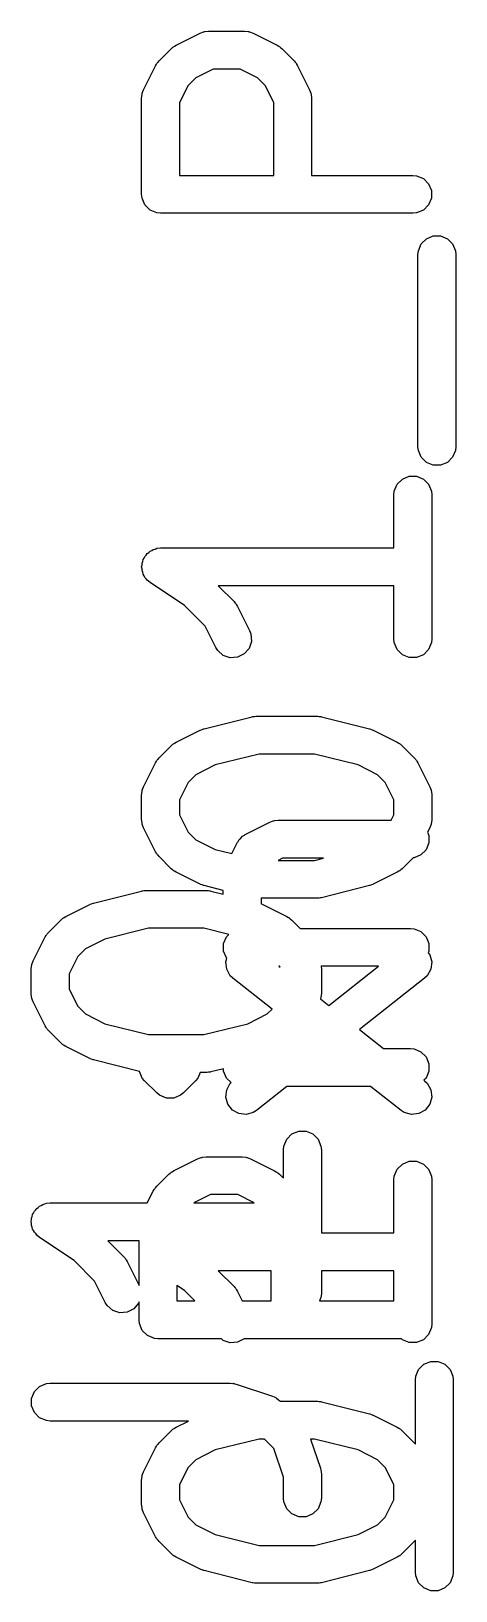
# Model space of a CAD drawing. Header units: millimetres. Extents: x 73 to 176, y -160 to -92.
# Drawn here: x 154.92 to 156.61, y -105.37 to -99.19 of the extents above; entities that cross this region are included whole.
import ezdxf

# ---------------------------------------------------------------- set-up
doc = ezdxf.new("R2010")
doc.units = ezdxf.units.MM
doc.layers.add('F.Fab', color=9, linetype='CONTINUOUS', true_color=0xafafaf)

msp = doc.modelspace()

# ---------------------------------------------------------------- linework, layer by layer
at = {"layer": 'F.Fab', "linetype": 'CONTINUOUS'}
for p, q in [((155.612886, -99.188821), (155.627518, -99.18738)), ((155.627518, -99.18738), (155.770375, -99.18738)), ((155.770375, -99.18738), (155.785007, -99.188821)), ((155.486296, -99.250749), (155.488555, -99.249327)), ((155.488555, -99.249327), (155.490612, -99.247639)), ((155.490612, -99.247639), (155.492439, -99.246881)), ((155.492439, -99.246881), (155.498739, -99.242917)), ((155.498739, -99.242917), (155.593977, -99.195298)), ((155.593977, -99.195298), (155.607708, -99.190043)), ((155.607708, -99.190043), (155.610397, -99.189851)), ((155.610397, -99.189851), (155.612886, -99.188821)), ((155.785007, -99.188821), (155.787496, -99.189852)), ((155.787496, -99.189852), (155.790184, -99.190043)), ((155.790184, -99.190043), (155.803916, -99.195298)), ((155.803916, -99.195298), (155.899154, -99.242917)), ((155.899154, -99.242917), (155.905453, -99.246881)), ((155.905453, -99.246881), (155.907281, -99.247639)), ((155.907281, -99.247639), (155.909337, -99.249327)), ((155.909337, -99.249327), (155.911597, -99.250749)), ((155.423989, -99.313893), (155.425411, -99.311634)), ((155.425411, -99.311634), (155.426909, -99.310334)), ((155.426909, -99.310334), (155.431628, -99.304585)), ((155.431628, -99.304585), (155.479247, -99.256966)), ((155.479247, -99.256966), (155.484996, -99.252247)), ((155.484996, -99.252247), (155.486296, -99.250749)), ((155.911597, -99.250749), (155.912896, -99.252247)), ((155.912896, -99.252247), (155.918646, -99.256966)), ((155.918646, -99.256966), (155.966265, -99.304585)), ((155.966265, -99.304585), (155.970983, -99.310334)), ((155.970983, -99.310334), (155.972482, -99.311634)), ((155.972482, -99.311634), (155.973903, -99.313893)), ((155.36996, -99.419315), (155.417579, -99.324077)), ((155.417579, -99.324077), (155.421543, -99.317777)), ((155.421543, -99.317777), (155.422301, -99.31595)), ((155.422301, -99.31595), (155.423989, -99.313893)), ((155.576707, -99.371638), (155.5463, -99.402045)), ((155.645223, -99.33738), (155.576707, -99.371638)), ((155.75267, -99.33738), (155.645223, -99.33738)), ((155.821186, -99.371638), (155.75267, -99.33738)), ((155.851593, -99.402045), (155.821186, -99.371638)), ((155.973903, -99.313893), (155.975592, -99.31595)), ((155.975592, -99.31595), (155.976349, -99.317777)), ((155.976349, -99.317777), (155.980314, -99.324077)), ((155.980314, -99.324077), (156.027933, -99.419315)), ((155.363483, -99.438224), (155.364514, -99.435734)), ((155.364514, -99.435734), (155.364705, -99.433047)), ((155.364705, -99.433047), (155.36996, -99.419315)), ((155.5463, -99.402045), (155.512042, -99.470561)), ((155.885851, -99.470561), (155.851593, -99.402045)), ((156.027933, -99.419315), (156.033188, -99.433046)), ((156.033188, -99.433046), (156.033379, -99.435735)), ((156.033379, -99.435735), (156.03441, -99.438224)), ((155.362042, -99.452856), (155.363483, -99.438224)), ((155.362042, -99.833808), (155.362042, -99.452856)), ((155.512042, -99.470561), (155.512042, -99.758808)), ((155.885851, -99.758808), (155.885851, -99.470561)), ((156.03441, -99.438224), (156.035851, -99.452856)), ((156.035851, -99.452856), (156.035851, -99.758808)), ((155.512042, -99.758808), (155.885851, -99.758808)), ((156.035851, -99.758808), (156.437042, -99.758808)), ((156.437042, -99.758808), (156.451674, -99.760249)), ((156.451674, -99.760249), (156.47871, -99.771448)), ((156.47871, -99.771448), (156.499402, -99.79214)), ((156.499402, -99.79214), (156.510601, -99.819176)), ((155.363483, -99.84844), (155.362042, -99.833808)), ((155.374682, -99.875476), (155.363483, -99.84844)), ((156.510601, -99.84844), (156.499402, -99.875476)), ((156.510601, -99.819176), (156.510601, -99.84844)), ((155.395374, -99.896168), (155.374682, -99.875476)), ((155.42241, -99.907367), (155.395374, -99.896168)), ((155.437042, -99.908808), (155.42241, -99.907367)), ((156.437042, -99.908808), (155.437042, -99.908808)), ((156.451674, -99.907367), (156.437042, -99.908808)), ((156.47871, -99.896168), (156.451674, -99.907367)), ((156.499402, -99.875476), (156.47871, -99.896168)), ((156.458721, -100.057272), (156.46992, -100.030236)), ((156.46992, -100.030236), (156.490612, -100.009544)), ((156.490612, -100.009544), (156.517648, -99.998345)), ((156.517648, -99.998345), (156.546912, -99.998345)), ((156.546912, -99.998345), (156.573948, -100.009544)), ((156.573948, -100.009544), (156.59464, -100.030236)), ((156.59464, -100.030236), (156.605839, -100.057272)), ((156.45728, -100.071904), (156.458721, -100.057272)), ((156.45728, -100.833809), (156.45728, -100.071904)), ((156.605839, -100.057272), (156.60728, -100.071904)), ((156.60728, -100.071904), (156.60728, -100.833809)), ((156.458721, -100.848441), (156.45728, -100.833809)), ((156.46992, -100.875477), (156.458721, -100.848441)), ((156.605839, -100.848441), (156.59464, -100.875477)), ((156.60728, -100.833809), (156.605839, -100.848441)), ((156.490612, -100.896169), (156.46992, -100.875477)), ((156.517648, -100.907368), (156.490612, -100.896169)), ((156.546912, -100.907368), (156.517648, -100.907368)), ((156.573948, -100.896169), (156.546912, -100.907368)), ((156.59464, -100.875477), (156.573948, -100.896169)), ((156.374682, -100.982617), (156.395374, -100.961925)), ((156.395374, -100.961925), (156.42241, -100.950726)), ((156.42241, -100.950726), (156.451674, -100.950726)), ((156.451674, -100.950726), (156.47871, -100.961925)), ((156.47871, -100.961925), (156.499402, -100.982617)), ((156.362042, -101.024285), (156.363483, -101.009653)), ((156.362042, -101.234999), (156.362042, -101.024285)), ((156.363483, -101.009653), (156.374682, -100.982617)), ((156.499402, -100.982617), (156.510601, -101.009653)), ((156.510601, -101.009653), (156.512042, -101.024285)), ((156.512042, -101.024285), (156.512042, -101.595713)), ((155.363483, -101.295367), (155.366295, -101.288578)), ((155.366295, -101.288578), (155.367721, -101.28137)), ((155.367721, -101.28137), (155.37184, -101.275191)), ((155.37184, -101.275191), (155.374682, -101.268331)), ((155.374682, -101.268331), (155.379877, -101.263135)), ((155.379877, -101.263135), (155.383954, -101.257021)), ((155.383954, -101.257021), (155.390123, -101.252889)), ((155.390123, -101.252889), (155.395374, -101.247639)), ((155.395374, -101.247639), (155.402163, -101.244826)), ((155.402163, -101.244826), (155.408269, -101.240738)), ((155.408269, -101.240738), (155.415549, -101.239281)), ((155.415549, -101.239281), (155.42241, -101.23644)), ((155.42241, -101.23644), (155.436886, -101.235014)), ((155.436886, -101.235014), (155.436963, -101.234999)), ((155.436963, -101.234999), (155.436989, -101.235004)), ((155.436989, -101.235004), (155.437042, -101.234999)), ((155.437042, -101.234999), (156.362042, -101.234999)), ((155.362042, -101.310078), (155.363483, -101.302793)), ((155.363483, -101.317282), (155.362042, -101.310078)), ((155.363483, -101.302793), (155.363483, -101.295367)), ((155.363483, -101.324631), (155.363483, -101.317282)), ((155.366324, -101.331491), (155.363483, -101.324631)), ((155.367781, -101.338772), (155.366324, -101.331491)), ((155.371869, -101.344877), (155.367781, -101.338772)), ((155.374682, -101.351667), (155.371869, -101.344877)), ((155.379932, -101.356917), (155.374682, -101.351667)), ((155.384064, -101.363087), (155.379932, -101.356917)), ((155.395322, -101.372307), (155.384064, -101.363087)), ((155.395374, -101.372359), (155.395322, -101.372307)), ((155.395396, -101.372368), (155.395374, -101.372359)), ((155.395439, -101.372403), (155.395396, -101.372368)), ((155.532117, -101.463521), (155.395439, -101.372403)), ((156.362042, -101.384999), (155.665727, -101.384999)), ((155.665727, -101.384999), (155.72817, -101.447442)), ((156.362042, -101.595713), (156.362042, -101.384999)), ((155.613498, -101.544902), (155.532117, -101.463521)), ((155.72817, -101.447442), (155.73289, -101.453192)), ((155.73289, -101.453192), (155.734387, -101.454491)), ((155.734387, -101.454491), (155.735806, -101.456745)), ((155.735806, -101.456745), (155.737498, -101.458807)), ((155.737498, -101.458807), (155.738256, -101.460639)), ((155.738256, -101.460639), (155.742219, -101.466934)), ((155.742219, -101.466934), (155.789838, -101.562172)), ((155.655674, -101.629254), (155.613498, -101.544902)), ((155.789838, -101.562172), (155.795093, -101.575903)), ((155.795093, -101.575903), (155.797167, -101.605093)), ((156.363483, -101.610345), (156.362042, -101.595713)), ((156.512042, -101.595713), (156.510601, -101.610345)), ((155.663506, -101.641697), (155.655674, -101.629254)), ((155.685614, -101.66087), (155.663506, -101.641697)), ((155.76874, -101.654962), (155.742565, -101.66805)), ((155.787913, -101.632855), (155.76874, -101.654962)), ((155.797167, -101.605093), (155.787913, -101.632855)), ((156.374682, -101.637381), (156.363483, -101.610345)), ((156.395374, -101.658073), (156.374682, -101.637381)), ((156.42241, -101.669272), (156.395374, -101.658073)), ((156.47871, -101.658073), (156.451674, -101.669272)), ((156.499402, -101.637381), (156.47871, -101.658073)), ((156.510601, -101.610345), (156.499402, -101.637381)), ((155.713375, -101.670124), (155.685614, -101.66087)), ((155.742565, -101.66805), (155.713375, -101.670124)), ((156.451674, -101.669272), (156.42241, -101.669272)), ((155.609328, -101.951524), (155.799804, -101.903905)), ((155.799804, -101.903905), (155.80234, -101.903529)), ((155.80234, -101.903529), (155.803362, -101.903107)), ((155.803362, -101.903107), (155.808874, -101.902564)), ((155.808874, -101.902564), (155.814348, -101.901755)), ((155.814348, -101.901755), (155.81544, -101.901917)), ((155.81544, -101.901917), (155.817994, -101.901666)), ((155.817994, -101.901666), (156.056089, -101.901666)), ((156.056089, -101.901666), (156.058642, -101.901917)), ((156.058642, -101.901917), (156.059735, -101.901755)), ((156.059735, -101.901755), (156.065208, -101.902564)), ((156.065208, -101.902564), (156.070721, -101.903107)), ((156.070721, -101.903107), (156.071742, -101.903529)), ((156.071742, -101.903529), (156.074279, -101.903905)), ((156.074279, -101.903905), (156.264755, -101.951524)), ((155.498739, -102.004822), (155.593977, -101.957203)), ((155.593977, -101.957203), (155.595046, -101.956793)), ((155.595046, -101.956793), (155.595482, -101.956471)), ((155.595482, -101.956471), (155.601618, -101.954278)), ((155.601618, -101.954278), (155.607708, -101.951948)), ((155.607708, -101.951948), (155.608248, -101.951909)), ((155.608248, -101.951909), (155.609328, -101.951524)), ((156.264755, -101.951524), (156.265834, -101.951909)), ((156.265834, -101.951909), (156.266374, -101.951948)), ((156.266374, -101.951948), (156.272455, -101.954275)), ((156.272455, -101.954275), (156.278601, -101.956471)), ((156.278601, -101.956471), (156.279036, -101.956793)), ((156.279036, -101.956793), (156.280106, -101.957203)), ((156.280106, -101.957203), (156.375344, -102.004822)), ((155.431628, -102.06649), (155.479247, -102.018871)), ((155.479247, -102.018871), (155.484996, -102.014152)), ((155.484996, -102.014152), (155.486296, -102.012654)), ((155.486296, -102.012654), (155.488555, -102.011232)), ((155.488555, -102.011232), (155.490612, -102.009544)), ((155.490612, -102.009544), (155.492439, -102.008786)), ((155.492439, -102.008786), (155.498739, -102.004822)), ((156.375344, -102.004822), (156.38164, -102.008785)), ((156.38164, -102.008785), (156.38347, -102.009543)), ((156.38347, -102.009543), (156.385528, -102.011232)), ((156.385528, -102.011232), (156.387787, -102.012654)), ((156.387787, -102.012654), (156.389086, -102.014152)), ((156.389086, -102.014152), (156.394835, -102.01887)), ((156.394835, -102.01887), (156.442455, -102.066489)), ((155.36996, -102.18122), (155.417579, -102.085982)), ((155.417579, -102.085982), (155.421543, -102.079682)), ((155.421543, -102.079682), (155.422301, -102.077855)), ((155.422301, -102.077855), (155.423989, -102.075798)), ((155.423989, -102.075798), (155.425411, -102.073539)), ((155.425411, -102.073539), (155.426909, -102.072239)), ((155.426909, -102.072239), (155.431628, -102.06649)), ((155.827228, -102.051666), (155.653694, -102.095049)), ((156.046855, -102.051666), (155.827228, -102.051666)), ((156.220389, -102.095049), (156.046855, -102.051666)), ((156.442455, -102.066489), (156.447173, -102.072238)), ((156.447173, -102.072238), (156.448673, -102.073539)), ((156.448673, -102.073539), (156.450095, -102.075798)), ((156.450095, -102.075798), (156.451783, -102.077855)), ((156.451783, -102.077855), (156.45254, -102.079682)), ((156.45254, -102.079682), (156.456505, -102.085982)), ((156.456505, -102.085982), (156.504124, -102.18122)), ((155.576707, -102.133543), (155.5463, -102.16395)), ((155.653694, -102.095049), (155.576707, -102.133543)), ((156.297376, -102.133543), (156.220389, -102.095049)), ((156.327784, -102.16395), (156.297376, -102.133543)), ((155.362042, -102.214761), (155.363483, -102.200129)), ((155.362042, -102.309999), (155.362042, -102.214761)), ((155.363483, -102.200129), (155.364514, -102.197639)), ((155.364514, -102.197639), (155.364705, -102.194952)), ((155.364705, -102.194952), (155.36996, -102.18122)), ((155.5463, -102.16395), (155.512042, -102.232466)), ((156.362042, -102.232466), (156.327784, -102.16395)), ((156.504124, -102.18122), (156.509379, -102.194951)), ((156.509379, -102.194951), (156.50957, -102.19764)), ((156.50957, -102.19764), (156.510601, -102.200129)), ((156.510601, -102.200129), (156.512042, -102.214761)), ((156.512042, -102.214761), (156.512042, -102.309999)), ((155.512042, -102.232466), (155.512042, -102.292294)), ((156.362042, -102.292294), (156.362042, -102.232466)), ((155.363483, -102.324631), (155.362042, -102.309999)), ((155.364514, -102.32712), (155.363483, -102.324631)), ((155.364705, -102.329808), (155.364514, -102.32712)), ((155.36996, -102.34354), (155.364705, -102.329808)), ((155.512042, -102.292294), (155.5463, -102.36081)), ((155.774453, -102.369584), (155.869691, -102.321965)), ((155.869691, -102.321965), (155.883422, -102.31671)), ((155.883422, -102.31671), (155.886111, -102.316518)), ((155.886111, -102.316518), (155.8886, -102.315488)), ((155.8886, -102.315488), (155.903232, -102.314047)), ((155.903232, -102.314047), (156.351165, -102.314047)), ((156.351165, -102.314047), (156.362042, -102.292294)), ((156.509379, -102.329809), (156.504124, -102.34354)), ((156.50957, -102.327119), (156.509379, -102.329809)), ((156.510601, -102.324631), (156.50957, -102.327119)), ((156.512042, -102.309999), (156.510601, -102.324631)), ((155.417579, -102.438778), (155.36996, -102.34354)), ((155.5463, -102.36081), (155.576707, -102.391217)), ((155.576707, -102.391217), (155.653694, -102.42971)), ((155.740912, -102.403125), (155.742452, -102.400677)), ((155.742452, -102.400677), (155.742837, -102.399524)), ((155.742837, -102.399524), (155.744082, -102.398087)), ((155.744082, -102.398087), (155.748744, -102.390682)), ((155.748744, -102.390682), (155.755848, -102.38452)), ((155.755848, -102.38452), (155.76201, -102.377416)), ((155.76201, -102.377416), (155.769415, -102.372754)), ((155.769415, -102.372754), (155.770852, -102.371509)), ((155.770852, -102.371509), (155.772005, -102.371124)), ((155.772005, -102.371124), (155.774453, -102.369584)), ((156.504124, -102.34354), (156.495202, -102.361382)), ((156.495202, -102.361382), (156.500601, -102.374415)), ((156.500601, -102.374415), (156.500601, -102.403679)), ((155.421543, -102.445077), (155.417579, -102.438778)), ((155.422301, -102.446905), (155.421543, -102.445077)), ((155.423989, -102.448961), (155.422301, -102.446905)), ((155.425411, -102.451221), (155.423989, -102.448961)), ((155.426909, -102.45252), (155.425411, -102.451221)), ((155.431628, -102.45827), (155.426909, -102.45252)), ((155.479247, -102.505889), (155.431628, -102.45827)), ((155.653694, -102.42971), (155.719405, -102.446138)), ((155.719405, -102.446138), (155.740912, -102.403125)), ((155.920937, -102.464047), (155.902842, -102.473094)), ((156.083043, -102.464047), (155.920937, -102.464047)), ((156.046855, -102.473094), (156.083043, -102.464047)), ((156.437731, -102.462994), (156.394835, -102.50589)), ((156.441674, -102.462606), (156.437731, -102.462994)), ((156.46871, -102.451407), (156.441674, -102.462606)), ((156.489402, -102.430715), (156.46871, -102.451407)), ((156.500601, -102.403679), (156.489402, -102.430715)), ((155.484996, -102.510607), (155.479247, -102.505889)), ((155.486296, -102.512106), (155.484996, -102.510607)), ((155.488555, -102.513527), (155.486296, -102.512106)), ((155.490612, -102.515216), (155.488555, -102.513527)), ((155.492439, -102.515973), (155.490612, -102.515216)), ((155.498739, -102.519938), (155.492439, -102.515973)), ((155.593977, -102.567557), (155.498739, -102.519938)), ((155.902842, -102.473094), (156.046855, -102.473094)), ((156.375344, -102.519938), (156.280106, -102.567557)), ((156.38164, -102.515974), (156.375344, -102.519938)), ((156.38347, -102.515217), (156.38164, -102.515974)), ((156.385528, -102.513527), (156.38347, -102.515217)), ((156.387787, -102.512106), (156.385528, -102.513527)), ((156.389086, -102.510607), (156.387787, -102.512106)), ((156.394835, -102.50589), (156.389086, -102.510607)), ((155.595046, -102.567966), (155.593977, -102.567557)), ((155.595482, -102.568289), (155.595046, -102.567966)), ((155.601618, -102.570481), (155.595482, -102.568289)), ((155.607708, -102.572812), (155.601618, -102.570481)), ((155.608248, -102.57285), (155.607708, -102.572812)), ((155.609328, -102.573236), (155.608248, -102.57285)), ((155.685375, -102.592247), (155.609328, -102.573236)), ((156.264755, -102.573236), (156.074279, -102.620855)), ((156.265834, -102.57285), (156.264755, -102.573236)), ((156.266374, -102.572812), (156.265834, -102.57285)), ((156.272455, -102.570484), (156.266374, -102.572812)), ((156.278601, -102.568289), (156.272455, -102.570484)), ((156.279036, -102.567966), (156.278601, -102.568289)), ((156.280106, -102.567557), (156.279036, -102.567966)), ((155.060961, -102.695298), (155.156199, -102.647679)), ((155.156199, -102.647679), (155.157268, -102.647269)), ((155.157268, -102.647269), (155.157704, -102.646947)), ((155.157704, -102.646947), (155.16384, -102.644754)), ((155.16384, -102.644754), (155.16993, -102.642424)), ((155.16993, -102.642424), (155.17047, -102.642385)), ((155.17047, -102.642385), (155.17155, -102.642)), ((155.17155, -102.642), (155.362026, -102.594381)), ((155.362026, -102.594381), (155.364562, -102.594005)), ((155.364562, -102.594005), (155.365584, -102.593583)), ((155.365584, -102.593583), (155.371096, -102.59304)), ((155.371096, -102.59304), (155.37657, -102.592231)), ((155.37657, -102.592231), (155.377662, -102.592393)), ((155.377662, -102.592393), (155.380216, -102.592142)), ((155.380216, -102.592142), (155.618311, -102.592142)), ((155.618311, -102.592142), (155.620864, -102.592393)), ((155.620864, -102.592393), (155.621957, -102.592231)), ((155.621957, -102.592231), (155.62743, -102.59304)), ((155.62743, -102.59304), (155.632943, -102.593583)), ((155.632943, -102.593583), (155.633964, -102.594005)), ((155.633964, -102.594005), (155.636501, -102.594381)), ((155.636501, -102.594381), (155.685375, -102.606599)), ((155.685375, -102.606599), (155.685375, -102.592247)), ((156.056089, -102.623094), (155.835375, -102.623094)), ((155.835375, -102.623094), (155.835375, -102.645)), ((155.835375, -102.645), (155.840823, -102.646947)), ((155.840823, -102.646947), (155.841258, -102.647269)), ((155.841258, -102.647269), (155.842328, -102.647679)), ((155.842328, -102.647679), (155.937566, -102.695298)), ((156.058642, -102.622842), (156.056089, -102.623094)), ((156.059735, -102.623005), (156.058642, -102.622842)), ((156.065208, -102.622195), (156.059735, -102.623005)), ((156.070721, -102.621653), (156.065208, -102.622195)), ((156.071742, -102.62123), (156.070721, -102.621653)), ((156.074279, -102.620855), (156.071742, -102.62123)), ((154.99385, -102.756966), (155.041469, -102.709347)), ((155.041469, -102.709347), (155.047218, -102.704628)), ((155.047218, -102.704628), (155.048518, -102.70313)), ((155.048518, -102.70313), (155.050777, -102.701708)), ((155.050777, -102.701708), (155.052834, -102.70002)), ((155.052834, -102.70002), (155.054661, -102.699262)), ((155.054661, -102.699262), (155.060961, -102.695298)), ((155.937566, -102.695298), (155.943862, -102.699261)), ((155.943862, -102.699261), (155.945692, -102.700019)), ((155.945692, -102.700019), (155.94775, -102.701708)), ((155.94775, -102.701708), (155.950009, -102.70313)), ((155.950009, -102.70313), (155.951308, -102.704628)), ((155.951308, -102.704628), (155.957057, -102.709346)), ((155.957057, -102.709346), (155.99033, -102.742618)), ((154.979801, -102.776458), (154.983765, -102.770158)), ((154.983765, -102.770158), (154.984523, -102.768331)), ((154.984523, -102.768331), (154.986211, -102.766274)), ((154.986211, -102.766274), (154.987633, -102.764015)), ((154.987633, -102.764015), (154.989131, -102.762715)), ((154.989131, -102.762715), (154.99385, -102.756966)), ((155.38945, -102.742142), (155.215916, -102.785525)), ((155.609077, -102.742142), (155.38945, -102.742142)), ((155.707273, -102.76669), (155.609077, -102.742142)), ((155.698015, -102.77595), (155.707273, -102.76669)), ((155.99033, -102.742618), (156.427042, -102.742618)), ((156.427042, -102.742618), (156.441674, -102.744059)), ((156.441674, -102.744059), (156.46871, -102.755258)), ((156.46871, -102.755258), (156.489402, -102.77595)), ((154.932182, -102.871696), (154.979801, -102.776458)), ((155.138929, -102.824019), (155.108522, -102.854426)), ((155.215916, -102.785525), (155.138929, -102.824019)), ((155.686816, -102.802986), (155.698015, -102.77595)), ((155.686816, -102.83225), (155.686816, -102.802986)), ((155.698015, -102.859286), (155.686816, -102.83225)), ((156.489402, -102.77595), (156.500601, -102.802986)), ((156.500601, -102.83225), (156.497615, -102.839458)), ((156.500601, -102.802986), (156.500601, -102.83225)), ((154.924264, -102.905237), (154.925705, -102.890605)), ((154.925705, -102.890605), (154.926736, -102.888115)), ((154.926736, -102.888115), (154.926927, -102.885428)), ((154.926927, -102.885428), (154.932182, -102.871696)), ((155.108522, -102.854426), (155.074264, -102.922942)), ((155.695597, -102.875665), (155.699711, -102.860982)), ((155.699083, -102.904719), (155.695597, -102.875665)), ((155.699711, -102.860982), (155.698015, -102.859286)), ((155.906012, -102.892618), (155.911101, -102.896616)), ((155.909102, -102.892618), (155.906012, -102.892618)), ((155.911101, -102.896616), (155.909102, -102.892618)), ((156.073021, -102.892618), (156.074264, -102.905237)), ((156.301405, -102.892618), (156.073021, -102.892618)), ((156.103708, -103.04795), (156.301405, -102.892618)), ((156.497615, -102.839458), (156.503923, -102.847487)), ((156.503923, -102.847487), (156.51182, -102.875665)), ((156.51182, -102.875665), (156.508334, -102.904719)), ((154.924264, -103.000475), (154.924264, -102.905237)), ((155.074264, -102.922942), (155.074264, -102.98277)), ((155.713423, -102.930229), (155.699083, -102.904719)), ((155.724038, -102.940402), (155.713423, -102.930229)), ((155.879074, -103.062216), (155.724038, -102.940402)), ((156.074264, -102.905237), (156.074264, -103.000475)), ((156.483379, -102.940402), (156.225103, -103.143332)), ((156.493994, -102.930229), (156.483379, -102.940402)), ((156.508334, -102.904719), (156.493994, -102.930229)), ((154.925705, -103.015107), (154.924264, -103.000475)), ((154.926736, -103.017596), (154.925705, -103.015107)), ((154.926927, -103.020284), (154.926736, -103.017596)), ((154.932182, -103.034016), (154.926927, -103.020284)), ((155.074264, -102.98277), (155.108522, -103.051286)), ((156.071601, -103.020285), (156.070883, -103.022159)), ((156.071792, -103.017595), (156.071601, -103.020285)), ((156.072823, -103.015107), (156.071792, -103.017595)), ((156.074264, -103.000475), (156.072823, -103.015107)), ((154.979801, -103.129254), (154.932182, -103.034016)), ((155.108522, -103.051286), (155.138929, -103.081693)), ((155.138929, -103.081693), (155.215916, -103.120186)), ((155.782611, -103.120186), (155.859598, -103.081692)), ((155.859598, -103.081692), (155.879074, -103.062216)), ((156.070883, -103.022159), (156.103708, -103.04795)), ((154.983765, -103.135553), (154.979801, -103.129254)), ((154.984523, -103.137381), (154.983765, -103.135553)), ((154.986211, -103.139437), (154.984523, -103.137381)), ((154.987633, -103.141697), (154.986211, -103.139437)), ((154.989131, -103.142996), (154.987633, -103.141697)), ((154.99385, -103.148746), (154.989131, -103.142996)), ((155.215916, -103.120186), (155.38945, -103.16357)), ((155.609077, -103.16357), (155.782611, -103.120186)), ((156.225103, -103.143332), (156.321163, -103.218808)), ((155.041469, -103.196365), (154.99385, -103.148746)), ((155.047218, -103.201083), (155.041469, -103.196365)), ((155.048518, -103.202582), (155.047218, -103.201083)), ((155.050777, -103.204003), (155.048518, -103.202582)), ((155.052834, -103.205692), (155.050777, -103.204003)), ((155.054661, -103.206449), (155.052834, -103.205692)), ((155.38945, -103.16357), (155.609077, -103.16357)), ((155.060961, -103.210414), (155.054661, -103.206449)), ((155.156199, -103.258033), (155.060961, -103.210414)), ((155.157268, -103.258442), (155.156199, -103.258033)), ((155.157704, -103.258765), (155.157268, -103.258442)), ((155.16384, -103.260957), (155.157704, -103.258765)), ((155.16993, -103.263288), (155.16384, -103.260957)), ((155.17047, -103.263326), (155.16993, -103.263288)), ((155.17155, -103.263712), (155.17047, -103.263326)), ((155.353832, -103.309282), (155.17155, -103.263712)), ((156.321163, -103.218808), (156.427042, -103.218808)), ((156.427042, -103.218808), (156.441674, -103.220249)), ((156.441674, -103.220249), (156.46871, -103.231448)), ((156.46871, -103.231448), (156.489402, -103.25214)), ((156.489402, -103.25214), (156.500601, -103.279176)), ((155.364682, -103.335476), (155.353832, -103.309282)), ((155.593714, -103.31357), (155.58464, -103.335476)), ((155.618311, -103.31357), (155.593714, -103.31357)), ((155.620864, -103.313318), (155.618311, -103.31357)), ((155.621957, -103.313481), (155.620864, -103.313318)), ((155.62743, -103.312671), (155.621957, -103.313481)), ((155.632943, -103.312129), (155.62743, -103.312671)), ((155.633964, -103.311706), (155.632943, -103.312129)), ((155.636501, -103.311331), (155.633964, -103.311706)), ((155.686816, -103.298752), (155.636501, -103.311331)), ((155.686816, -103.30844), (155.686816, -103.298752)), ((155.698015, -103.335476), (155.686816, -103.30844)), ((156.500601, -103.30844), (156.489402, -103.335476)), ((156.500601, -103.279176), (156.500601, -103.30844)), ((155.374009, -103.346841), (155.364682, -103.335476)), ((155.421628, -103.39446), (155.374009, -103.346841)), ((155.575313, -103.346841), (155.527694, -103.39446)), ((155.58464, -103.335476), (155.575313, -103.346841)), ((155.695597, -103.411), (155.699083, -103.381946)), ((155.716258, -103.353719), (155.698015, -103.335476)), ((155.699083, -103.381946), (155.713423, -103.356436)), ((155.713423, -103.356436), (155.716258, -103.353719)), ((155.938134, -103.368808), (155.816712, -103.464211)), ((156.269283, -103.368808), (155.938134, -103.368808)), ((156.390705, -103.464211), (156.269283, -103.368808)), ((156.489402, -103.335476), (156.480711, -103.344166)), ((156.480711, -103.344166), (156.483379, -103.346263)), ((156.483379, -103.346263), (156.493994, -103.356436)), ((156.493994, -103.356436), (156.508334, -103.381946)), ((156.508334, -103.381946), (156.51182, -103.411)), ((155.432993, -103.403787), (155.421628, -103.39446)), ((155.460029, -103.414986), (155.432993, -103.403787)), ((155.46003, -103.414986), (155.460029, -103.414986)), ((155.489292, -103.414986), (155.46003, -103.414986)), ((155.516329, -103.403787), (155.489292, -103.414986)), ((155.527694, -103.39446), (155.516329, -103.403787)), ((155.703494, -103.439178), (155.695597, -103.411)), ((155.721574, -103.462189), (155.703494, -103.439178)), ((156.503923, -103.439178), (156.485843, -103.462189)), ((156.51182, -103.411), (156.503923, -103.439178)), ((155.747084, -103.476529), (155.721574, -103.462189)), ((155.776138, -103.480015), (155.747084, -103.476529)), ((155.804316, -103.472118), (155.776138, -103.480015)), ((155.816712, -103.464211), (155.804316, -103.472118)), ((156.403101, -103.472118), (156.390705, -103.464211)), ((156.431279, -103.480015), (156.403101, -103.472118)), ((156.460333, -103.476529), (156.431279, -103.480015)), ((156.485843, -103.462189), (156.460333, -103.476529)), ((155.936904, -103.577855), (155.957596, -103.557163)), ((155.957596, -103.557163), (155.984632, -103.545964)), ((155.984632, -103.545964), (156.013896, -103.545964)), ((156.013896, -103.545964), (156.040932, -103.557163)), ((156.040932, -103.557163), (156.061624, -103.577855)), ((155.924264, -103.619523), (155.925705, -103.604891)), ((155.924264, -103.732584), (155.924264, -103.619523)), ((155.925705, -103.604891), (155.936904, -103.577855)), ((156.061624, -103.577855), (156.072823, -103.604891)), ((156.072823, -103.604891), (156.074264, -103.619523)), ((156.074264, -103.619523), (156.074264, -103.949285)), ((155.488739, -103.702917), (155.583977, -103.655298)), ((155.583977, -103.655298), (155.597708, -103.650043)), ((155.597708, -103.650043), (155.600397, -103.649851)), ((155.600397, -103.649851), (155.602886, -103.648821)), ((155.602886, -103.648821), (155.617518, -103.64738)), ((155.617518, -103.64738), (155.760375, -103.64738)), ((155.760375, -103.64738), (155.775007, -103.648821)), ((155.775007, -103.648821), (155.777496, -103.649852)), ((155.777496, -103.649852), (155.780184, -103.650043)), ((155.780184, -103.650043), (155.793916, -103.655298)), ((155.793916, -103.655298), (155.889154, -103.702917)), ((156.363483, -103.723939), (156.374682, -103.696903)), ((156.374682, -103.696903), (156.395374, -103.676211)), ((156.395374, -103.676211), (156.42241, -103.665012)), ((156.42241, -103.665012), (156.451674, -103.665012)), ((156.451674, -103.665012), (156.47871, -103.676211)), ((156.47871, -103.676211), (156.499402, -103.696903)), ((156.499402, -103.696903), (156.510601, -103.723939)), ((155.421628, -103.764585), (155.469247, -103.716966)), ((155.469247, -103.716966), (155.474996, -103.712247)), ((155.474996, -103.712247), (155.476296, -103.710749)), ((155.476296, -103.710749), (155.478555, -103.709327)), ((155.478555, -103.709327), (155.480612, -103.707639)), ((155.480612, -103.707639), (155.482439, -103.706881)), ((155.482439, -103.706881), (155.488739, -103.702917)), ((155.889154, -103.702917), (155.895453, -103.706881)), ((155.895453, -103.706881), (155.897281, -103.707639)), ((155.897281, -103.707639), (155.899337, -103.709327)), ((155.899337, -103.709327), (155.901597, -103.710749)), ((155.901597, -103.710749), (155.902896, -103.712247)), ((155.902896, -103.712247), (155.908646, -103.716966)), ((155.908646, -103.716966), (155.924264, -103.732584)), ((156.362042, -103.738571), (156.363483, -103.723939)), ((156.362042, -103.949285), (156.362042, -103.738571)), ((156.510601, -103.723939), (156.512042, -103.738571)), ((156.512042, -103.738571), (156.512042, -104.309999)), ((155.384499, -103.830237), (155.407579, -103.784077)), ((155.407579, -103.784077), (155.411543, -103.777777)), ((155.411543, -103.777777), (155.412301, -103.77595)), ((155.412301, -103.77595), (155.413989, -103.773893)), ((155.413989, -103.773893), (155.415411, -103.771634)), ((155.415411, -103.771634), (155.416909, -103.770334)), ((155.416909, -103.770334), (155.421628, -103.764585)), ((155.635223, -103.79738), (155.569509, -103.830237)), ((155.74267, -103.79738), (155.635223, -103.79738)), ((155.808384, -103.830237), (155.74267, -103.79738)), ((154.925705, -103.890605), (154.928517, -103.883816)), ((154.928517, -103.883816), (154.929943, -103.876608)), ((154.929943, -103.876608), (154.934062, -103.870429)), ((154.934062, -103.870429), (154.936904, -103.863569)), ((154.936904, -103.863569), (154.942099, -103.858373)), ((154.942099, -103.858373), (154.946176, -103.852259)), ((154.946176, -103.852259), (154.952345, -103.848127)), ((154.952345, -103.848127), (154.957596, -103.842877)), ((154.957596, -103.842877), (154.964385, -103.840064)), ((154.964385, -103.840064), (154.970491, -103.835976)), ((154.970491, -103.835976), (154.977771, -103.834519)), ((154.977771, -103.834519), (154.984632, -103.831678)), ((154.984632, -103.831678), (154.999108, -103.830252)), ((154.999108, -103.830252), (154.999185, -103.830237)), ((154.999185, -103.830237), (154.999211, -103.830242)), ((154.999211, -103.830242), (154.999264, -103.830237)), ((154.999264, -103.830237), (155.384499, -103.830237)), ((155.569509, -103.830237), (155.808384, -103.830237)), ((154.924264, -103.905316), (154.925705, -103.898031)), ((154.925705, -103.91252), (154.924264, -103.905316)), ((154.925705, -103.898031), (154.925705, -103.890605)), ((154.925705, -103.919869), (154.925705, -103.91252)), ((154.928546, -103.926729), (154.925705, -103.919869)), ((154.930003, -103.93401), (154.928546, -103.926729)), ((154.934091, -103.940115), (154.930003, -103.93401)), ((154.936904, -103.946905), (154.934091, -103.940115)), ((154.942154, -103.952155), (154.936904, -103.946905)), ((154.946286, -103.958325), (154.942154, -103.952155)), ((154.957544, -103.967545), (154.946286, -103.958325)), ((154.957596, -103.967597), (154.957544, -103.967545)), ((154.957618, -103.967606), (154.957596, -103.967597)), ((154.957661, -103.967641), (154.957618, -103.967606)), ((155.094339, -104.058759), (154.957661, -103.967641)), ((155.352042, -103.980237), (155.227949, -103.980237)), ((155.227949, -103.980237), (155.290392, -104.04268)), ((155.352042, -104.157374), (155.352042, -103.980237)), ((156.074264, -103.949285), (156.362042, -103.949285)), ((155.17572, -104.14014), (155.094339, -104.058759)), ((155.290392, -104.04268), (155.295112, -104.04843)), ((155.295112, -104.04843), (155.296609, -104.049729)), ((155.296609, -104.049729), (155.298028, -104.051983)), ((155.298028, -104.051983), (155.29972, -104.054045)), ((155.29972, -104.054045), (155.300478, -104.055877)), ((155.300478, -104.055877), (155.304441, -104.062172)), ((155.304441, -104.062172), (155.352042, -104.157374)), ((155.875851, -104.099285), (155.665727, -104.099285)), ((155.665727, -104.099285), (155.72817, -104.161728)), ((155.875851, -104.218808), (155.875851, -104.099285)), ((156.362042, -104.099285), (156.074264, -104.099285)), ((156.074264, -104.099285), (156.074264, -104.190951)), ((156.362042, -104.218808), (156.362042, -104.099285)), ((155.217896, -104.224492), (155.17572, -104.14014)), ((155.532117, -104.177807), (155.502042, -104.157757)), ((155.502042, -104.157757), (155.502042, -104.218808)), ((155.573118, -104.218808), (155.532117, -104.177807)), ((155.72817, -104.161728), (155.73289, -104.167478)), ((155.73289, -104.167478), (155.734387, -104.168777)), ((155.734387, -104.168777), (155.735806, -104.171031)), ((155.735806, -104.171031), (155.737498, -104.173093)), ((155.737498, -104.173093), (155.738256, -104.174925)), ((155.738256, -104.174925), (155.742219, -104.18122)), ((155.742219, -104.18122), (155.761013, -104.218808)), ((156.074264, -104.190951), (156.072823, -104.205583)), ((155.225728, -104.236935), (155.217896, -104.224492)), ((155.247836, -104.256108), (155.225728, -104.236935)), ((155.275597, -104.265362), (155.247836, -104.256108)), ((155.330962, -104.2502), (155.304787, -104.263288)), ((155.350135, -104.228093), (155.330962, -104.2502)), ((155.352042, -104.222372), (155.350135, -104.228093)), ((155.352042, -104.293808), (155.352042, -104.222372)), ((155.502042, -104.218808), (155.573118, -104.218808)), ((155.761013, -104.218808), (155.875851, -104.218808)), ((156.072823, -104.205583), (156.067345, -104.218808)), ((156.067345, -104.218808), (156.362042, -104.218808)), ((155.304787, -104.263288), (155.275597, -104.265362)), ((155.353483, -104.30844), (155.352042, -104.293808)), ((155.364682, -104.335476), (155.353483, -104.30844)), ((156.512042, -104.309999), (156.510601, -104.324631)), ((155.385374, -104.356168), (155.364682, -104.335476)), ((155.41241, -104.367367), (155.385374, -104.356168)), ((155.427042, -104.368808), (155.41241, -104.367367)), ((155.678294, -104.368808), (155.427042, -104.368808)), ((155.685614, -104.375156), (155.678294, -104.368808)), ((155.713375, -104.38441), (155.685614, -104.375156)), ((155.76874, -104.369248), (155.742565, -104.382336)), ((155.769122, -104.368808), (155.76874, -104.369248)), ((156.391823, -104.368808), (155.769122, -104.368808)), ((156.395374, -104.372359), (156.391823, -104.368808)), ((156.42241, -104.383558), (156.395374, -104.372359)), ((156.47871, -104.372359), (156.451674, -104.383558)), ((156.499402, -104.351667), (156.47871, -104.372359)), ((156.510601, -104.324631), (156.499402, -104.351667)), ((155.742565, -104.382336), (155.713375, -104.38441)), ((156.451674, -104.383558), (156.42241, -104.383558)), ((156.448721, -104.517272), (156.45992, -104.490236)), ((156.45992, -104.490236), (156.480612, -104.469544)), ((156.480612, -104.469544), (156.507648, -104.458345)), ((156.507648, -104.458345), (156.536912, -104.458345)), ((156.536912, -104.458345), (156.563948, -104.469544)), ((156.563948, -104.469544), (156.58464, -104.490236)), ((156.58464, -104.490236), (156.595839, -104.517272)), ((154.936904, -104.577855), (154.957596, -104.557163)), ((154.957596, -104.557163), (154.984632, -104.545964)), ((154.984632, -104.545964), (154.999264, -104.544523)), ((154.999264, -104.544523), (155.713549, -104.544523)), ((155.713549, -104.544523), (155.720954, -104.545252)), ((155.720954, -104.545252), (155.722929, -104.545112)), ((155.722929, -104.545112), (155.725526, -104.545702)), ((155.725526, -104.545702), (155.728181, -104.545964)), ((155.728181, -104.545964), (155.730012, -104.546722)), ((155.730012, -104.546722), (155.737266, -104.548372)), ((155.737266, -104.548372), (155.880123, -104.595991)), ((156.44728, -104.531904), (156.448721, -104.517272)), ((156.44728, -104.786616), (156.44728, -104.531904)), ((156.595839, -104.517272), (156.59728, -104.531904)), ((156.59728, -104.531904), (156.59728, -105.293809)), ((154.925705, -104.604891), (154.936904, -104.577855)), ((154.925705, -104.634155), (154.925705, -104.604891)), ((155.880123, -104.595991), (155.893548, -104.601985)), ((155.893548, -104.601985), (155.895582, -104.603749)), ((155.895582, -104.603749), (155.898073, -104.604781)), ((155.898073, -104.604781), (155.909439, -104.614109)), ((155.909439, -104.614109), (155.911282, -104.615952)), ((155.911282, -104.615952), (156.056089, -104.615952)), ((156.056089, -104.615952), (156.058642, -104.616203)), ((156.058642, -104.616203), (156.059735, -104.616041)), ((156.059735, -104.616041), (156.065208, -104.61685)), ((156.065208, -104.61685), (156.070721, -104.617393)), ((156.070721, -104.617393), (156.071742, -104.617815)), ((156.071742, -104.617815), (156.074279, -104.618191)), ((156.074279, -104.618191), (156.264755, -104.66581)), ((154.936904, -104.661191), (154.925705, -104.634155)), ((154.957596, -104.681883), (154.936904, -104.661191)), ((154.984632, -104.693082), (154.957596, -104.681883)), ((156.264755, -104.66581), (156.265834, -104.666195)), ((156.265834, -104.666195), (156.266374, -104.666234)), ((156.266374, -104.666234), (156.272455, -104.668561)), ((156.272455, -104.668561), (156.278601, -104.670757)), ((156.278601, -104.670757), (156.279036, -104.671079)), ((156.279036, -104.671079), (156.280106, -104.671489)), ((156.280106, -104.671489), (156.375344, -104.719108)), ((154.999264, -104.694523), (154.984632, -104.693082)), ((155.547909, -104.694523), (154.999264, -104.694523)), ((155.431628, -104.780776), (155.479247, -104.733157)), ((155.479247, -104.733157), (155.484996, -104.728438)), ((155.484996, -104.728438), (155.486296, -104.72694)), ((155.486296, -104.72694), (155.488555, -104.725518)), ((155.488555, -104.725518), (155.490612, -104.72383)), ((155.490612, -104.72383), (155.492439, -104.723072)), ((155.492439, -104.723072), (155.498739, -104.719108)), ((155.498739, -104.719108), (155.547909, -104.694523)), ((156.375344, -104.719108), (156.38164, -104.723071)), ((156.38164, -104.723071), (156.38347, -104.723829)), ((156.38347, -104.723829), (156.385528, -104.725518)), ((156.385528, -104.725518), (156.387787, -104.72694)), ((156.387787, -104.72694), (156.389086, -104.728438)), ((156.389086, -104.728438), (156.394835, -104.733156)), ((156.394835, -104.733156), (156.442455, -104.780775)), ((155.36996, -104.895506), (155.417579, -104.800268)), ((155.417579, -104.800268), (155.421543, -104.793968)), ((155.421543, -104.793968), (155.422301, -104.792141)), ((155.422301, -104.792141), (155.423989, -104.790084)), ((155.423989, -104.790084), (155.425411, -104.787825)), ((155.425411, -104.787825), (155.426909, -104.786525)), ((155.426909, -104.786525), (155.431628, -104.780776)), ((155.653694, -104.809335), (155.576707, -104.847829)), ((155.827228, -104.765952), (155.653694, -104.809335)), ((155.84915, -104.765952), (155.827228, -104.765952)), ((155.886093, -104.802894), (155.84915, -104.765952)), ((155.924264, -104.917407), (155.886093, -104.802894)), ((156.046855, -104.765952), (156.031892, -104.765952)), ((156.031892, -104.765952), (156.070415, -104.881519)), ((156.220389, -104.809335), (156.046855, -104.765952)), ((156.297376, -104.847829), (156.220389, -104.809335)), ((156.442455, -104.780775), (156.447173, -104.786524)), ((156.447173, -104.786524), (156.44728, -104.786616)), ((155.576707, -104.847829), (155.5463, -104.878236)), ((156.327784, -104.878236), (156.297376, -104.847829)), ((155.362042, -104.929047), (155.363483, -104.914415)), ((155.362042, -105.024285), (155.362042, -104.929047)), ((155.363483, -104.914415), (155.364514, -104.911925)), ((155.364514, -104.911925), (155.364705, -104.909238)), ((155.364705, -104.909238), (155.36996, -104.895506)), ((155.5463, -104.878236), (155.512042, -104.946752)), ((155.924264, -105.000475), (155.924264, -104.917407)), ((156.070415, -104.881519), (156.072064, -104.888774)), ((156.072064, -104.888774), (156.072823, -104.890605)), ((156.072823, -104.890605), (156.073084, -104.893258)), ((156.073084, -104.893258), (156.073675, -104.895856)), ((156.073675, -104.895856), (156.073534, -104.89783)), ((156.073534, -104.89783), (156.074264, -104.905237)), ((156.074264, -104.905237), (156.074264, -105.000475)), ((156.362042, -104.946752), (156.327784, -104.878236)), ((155.512042, -104.946752), (155.512042, -105.00658)), ((156.362042, -105.00658), (156.362042, -104.946752)), ((155.363483, -105.038917), (155.362042, -105.024285)), ((155.364514, -105.041406), (155.363483, -105.038917)), ((155.364705, -105.044094), (155.364514, -105.041406)), ((155.36996, -105.057826), (155.364705, -105.044094)), ((155.417579, -105.153064), (155.36996, -105.057826)), ((155.512042, -105.00658), (155.5463, -105.075096)), ((155.925705, -105.015107), (155.924264, -105.000475)), ((155.936904, -105.042143), (155.925705, -105.015107)), ((155.957596, -105.062835), (155.936904, -105.042143)), ((156.061624, -105.042143), (156.040932, -105.062835)), ((156.072823, -105.015107), (156.061624, -105.042143)), ((156.074264, -105.000475), (156.072823, -105.015107)), ((156.327784, -105.075095), (156.362042, -105.00658)), ((155.5463, -105.075096), (155.576707, -105.105503)), ((155.576707, -105.105503), (155.653694, -105.143996)), ((155.984632, -105.074034), (155.957596, -105.062835)), ((156.013896, -105.074034), (155.984632, -105.074034)), ((156.040932, -105.062835), (156.013896, -105.074034)), ((156.220389, -105.143996), (156.297376, -105.105502)), ((156.297376, -105.105502), (156.327784, -105.075095)), ((155.421543, -105.159363), (155.417579, -105.153064)), ((155.422301, -105.161191), (155.421543, -105.159363)), ((155.423989, -105.163247), (155.422301, -105.161191)), ((155.425411, -105.165507), (155.423989, -105.163247)), ((155.426909, -105.166806), (155.425411, -105.165507)), ((155.431628, -105.172556), (155.426909, -105.166806)), ((155.479247, -105.220175), (155.431628, -105.172556)), ((155.653694, -105.143996), (155.827228, -105.18738)), ((156.046855, -105.18738), (156.220389, -105.143996)), ((156.442455, -105.172557), (156.394835, -105.220176)), ((156.447173, -105.166807), (156.442455, -105.172557)), ((156.44728, -105.166714), (156.447173, -105.166807)), ((156.44728, -105.293809), (156.44728, -105.166714)), ((155.484996, -105.224893), (155.479247, -105.220175)), ((155.486296, -105.226392), (155.484996, -105.224893)), ((155.488555, -105.227813), (155.486296, -105.226392)), ((155.490612, -105.229502), (155.488555, -105.227813)), ((155.492439, -105.230259), (155.490612, -105.229502)), ((155.498739, -105.234224), (155.492439, -105.230259)), ((155.593977, -105.281843), (155.498739, -105.234224)), ((155.827228, -105.18738), (156.046855, -105.18738)), ((156.375344, -105.234224), (156.280106, -105.281843)), ((156.38164, -105.23026), (156.375344, -105.234224)), ((156.38347, -105.229503), (156.38164, -105.23026)), ((156.385528, -105.227813), (156.38347, -105.229503)), ((156.387787, -105.226392), (156.385528, -105.227813)), ((156.389086, -105.224893), (156.387787, -105.226392)), ((156.394835, -105.220176), (156.389086, -105.224893)), ((155.595046, -105.282252), (155.593977, -105.281843)), ((155.595482, -105.282575), (155.595046, -105.282252)), ((155.601618, -105.284767), (155.595482, -105.282575)), ((155.607708, -105.287098), (155.601618, -105.284767)), ((155.608248, -105.287136), (155.607708, -105.287098)), ((155.609328, -105.287522), (155.608248, -105.287136)), ((155.799804, -105.335141), (155.609328, -105.287522)), ((156.264755, -105.287522), (156.074279, -105.335141)), ((156.265834, -105.287136), (156.264755, -105.287522)), ((156.266374, -105.287098), (156.265834, -105.287136)), ((156.272455, -105.28477), (156.266374, -105.287098)), ((156.278601, -105.282575), (156.272455, -105.28477)), ((156.279036, -105.282252), (156.278601, -105.282575)), ((156.280106, -105.281843), (156.279036, -105.282252)), ((156.448721, -105.308441), (156.44728, -105.293809)), ((156.59728, -105.293809), (156.595839, -105.308441)), ((155.80234, -105.335516), (155.799804, -105.335141)), ((155.803362, -105.335939), (155.80234, -105.335516)), ((155.808874, -105.336481), (155.803362, -105.335939)), ((155.814348, -105.337291), (155.808874, -105.336481)), ((155.81544, -105.337128), (155.814348, -105.337291)), ((155.817994, -105.33738), (155.81544, -105.337128)), ((156.056089, -105.33738), (155.817994, -105.33738)), ((156.058642, -105.337128), (156.056089, -105.33738)), ((156.059735, -105.337291), (156.058642, -105.337128)), ((156.065208, -105.336481), (156.059735, -105.337291)), ((156.070721, -105.335939), (156.065208, -105.336481)), ((156.071742, -105.335516), (156.070721, -105.335939)), ((156.074279, -105.335141), (156.071742, -105.335516)), ((156.45992, -105.335477), (156.448721, -105.308441)), ((156.480612, -105.356169), (156.45992, -105.335477)), ((156.507648, -105.367368), (156.480612, -105.356169)), ((156.536912, -105.367368), (156.507648, -105.367368)), ((156.563948, -105.356169), (156.536912, -105.367368)), ((156.58464, -105.335477), (156.563948, -105.356169)), ((156.595839, -105.308441), (156.58464, -105.335477))]:
    msp.add_line(p, q, dxfattribs=at)

doc.saveas('drawing.dxf')
